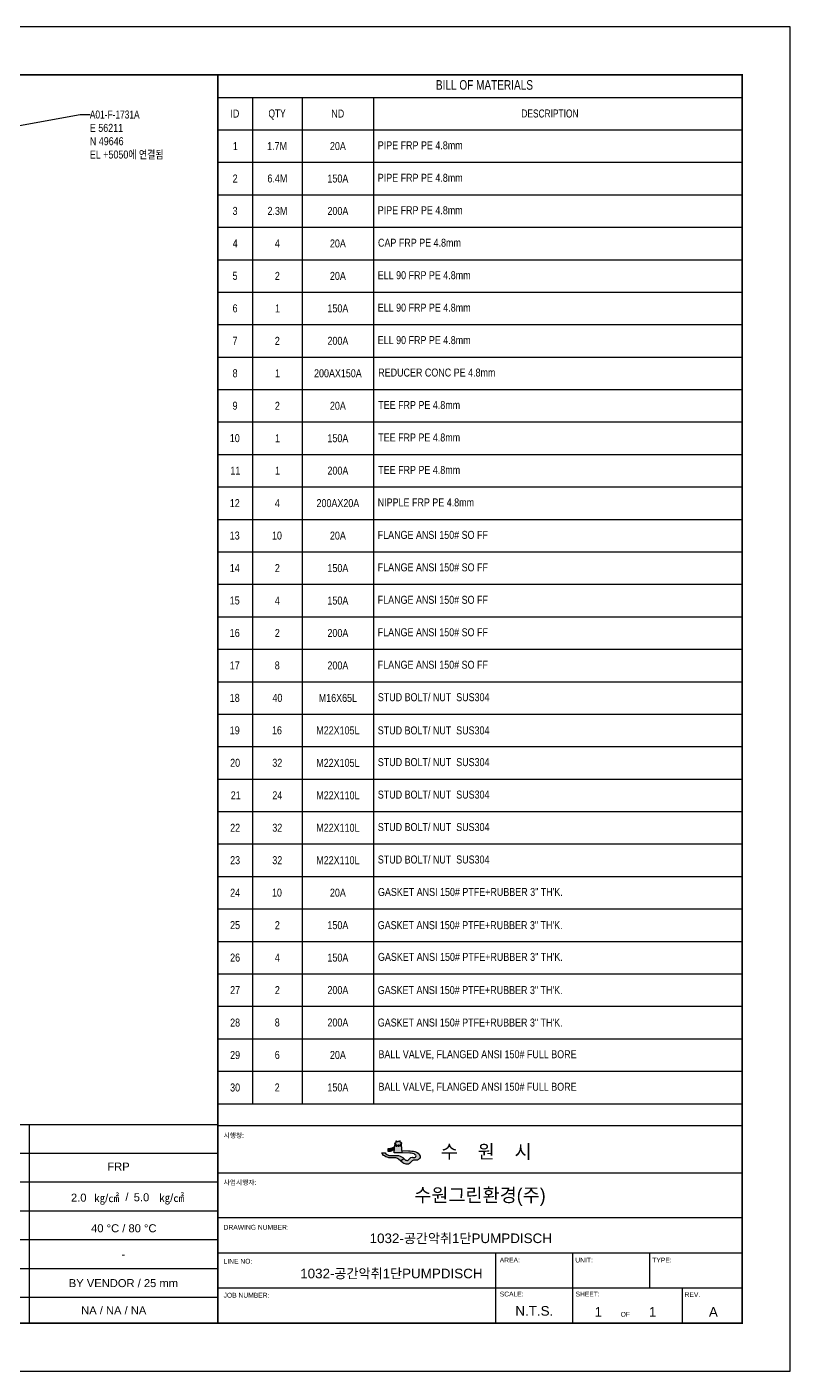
# Model space of a CAD drawing. Header units: millimetres. Extents: x 0 to 594, y 0 to 420.
# Drawn here: x 355.3 to 594, y 0 to 420 of the extents above; entities that cross this region are included whole.
import ezdxf
from ezdxf import colors
from ezdxf.entities.mleader import LeaderData, LeaderLine
from ezdxf.enums import TextEntityAlignment as Align
from ezdxf.math import Vec2, Vec3

# ---------------------------------------------------------------- set-up
doc = ezdxf.new("R2010")
doc.units = ezdxf.units.MM
doc.header["$LTSCALE"] = 0.25
for name, color, linetype in [('7', 5, 'Continuous'), ('주석', 7, 'Continuous'), ('지시선', 1, 'Continuous'), ('테이블', 7, 'Continuous')]:
    doc.layers.add(name, color=color, linetype=linetype)
doc.styles.add('AdskIsoAnnotation', font='arial.ttf', dxfattribs={"width": 0.8, "height": 1})
doc.styles.add('AdskIsoMetric', font='arial.ttf', dxfattribs={"width": 0.8, "height": 2.5})
doc.styles.add('MtXpl_', font='')
doc.styles.add('RomanS', font='arial.ttf')
doc.styles.get("Standard").update_dxf_attribs({"font": 'arial.ttf'})
doc.styles.add('굴림', font='')
doc.styles.get('MtXpl_').set_extended_font_data('Gulim')
doc.styles.get('굴림').set_extended_font_data('Gulim')

# ---------------------------------------------------------------- blocks, each defined once
blk = doc.blocks.new('수원시마크')
for color, points in [(1, [(3.75, 6.08, 0.143186), (2.76, 5.78, -0.141847), (1.87, 5.57), (1.39, 5.55), (1.39, 4.73), (1.96, 4.73, 0.144474), (2.64, 4.86), (2.85, 4.99, -0.277731), (3.42, 5.19), (3.68, 5.22)]), (3, [(4.54, 3.3), (1.78, 3.3, -0.16593), (0.46, 4.14), (-0.62, 4.14, 0.174295), (0.21, 3.1, 0.126792), (2.29, 2.45), (3.76, 2.41, -0.209259), (4.99, 2.06), (5.76, 1.43), (6.79, 2.24), (6.45, 2.52, 0.16522)])]:
    blk.add_hatch(color=color).paths.add_polyline_path(points)
h = blk.add_hatch(color=5)
h.paths.add_polyline_path([(6.27, 4.13), (6.04, 6.98), (5.7, 6.98), (5.7, 7.25), (6.13, 7.29), (6.13, 7.5), (5.64, 7.81), (5.64, 8.21), (5.5, 8.21), (5.5, 8.01), (4.93, 7.98), (4.36, 8.01), (4.36, 8.21), (4.22, 8.21), (4.22, 7.81), (3.73, 7.5), (3.73, 7.29), (4.16, 7.25), (4.16, 6.98), (3.82, 6.98), (3.59, 4.13)])
h.paths.add_polyline_path([(4.76, 6.46), (4.76, 6.74), (5.1, 6.74), (5.1, 6.46)], flags=16)
h.paths.add_polyline_path([(5.41, 6.46), (5.41, 6.74), (5.75, 6.74), (5.75, 6.46)], flags=16)
h.paths.add_polyline_path([(4.45, 6.46), (4.11, 6.46), (4.11, 6.74), (4.45, 6.74)], flags=16)
h.paths.add_polyline_path([(8.83, 4.05, -0.174291), (10.75, 3.51, -0.59696), (10.82, 2.7, -0.25604), (10.22, 2.53, 0.024566), (9.63, 2.64, 0.278989), (8.96, 2.35), (8.37, 1.69, -0.298853), (7.44, 1.72), (6.79, 2.24), (5.76, 1.43), (6.54, 0.8, 0.063286), (7.28, 0.37, 0.24753), (8.73, 0.49), (9.46, 1.2, -0.193471), (10.41, 1.66), (11.45, 1.69, 0.388319), (12.37, 3.05, 0.259907), (10.64, 4.57, 0.04063), (8.4, 4.86), (6.21, 4.91), (6.27, 4.13), (6.32, 4.13)])
at = {"color": 1}
blk.add_line((5.76, 1.43), (6.79, 2.24), dxfattribs=at)
at = {"color": 5}
for points in [[(6.2, 4.91), (8.4, 4.86, -0.04063), (10.64, 4.57, -0.259907), (12.37, 3.05, -0.388319), (11.45, 1.69), (10.41, 1.66, 0.193471), (9.46, 1.2), (8.73, 0.49, -0.24753), (7.28, 0.37, -0.063286), (6.54, 0.8), (4.99, 2.06, 0.209259), (3.76, 2.41), (2.29, 2.45, -0.126792), (0.21, 3.1, -0.174295), (-0.62, 4.14, -2.92713)], [(-0.62, 4.14), (0.46, 4.14, 0.16593), (1.78, 3.3), (4.54, 3.3, -0.16522), (6.45, 2.52), (7.44, 1.72, 0.298853), (8.37, 1.69), (8.96, 2.35, -0.278989), (9.63, 2.64, -0.024566), (10.22, 2.53, 0.25604), (10.82, 2.7, 0.59696), (10.75, 3.51, 0.174291), (8.83, 4.05), (6.32, 4.13), (3.59, 4.13)]]:
    blk.add_lwpolyline(points, format="xyb", dxfattribs=at)
at = {"color": 1}
blk.add_lwpolyline([(3.75, 6.08, 0.143186), (2.76, 5.78, -0.141847), (1.87, 5.57), (1.39, 5.55), (1.39, 4.73), (1.96, 4.73, 0.144474), (2.64, 4.86), (2.85, 4.99, -0.277731), (3.42, 5.19), (3.68, 5.22)], format="xyb", dxfattribs=at)
at = {"color": 5}
for points in [[(3.59, 4.13), (3.82, 6.98), (4.16, 6.98), (4.16, 7.25), (3.73, 7.29), (3.73, 7.5), (4.22, 7.81), (4.22, 8.21), (4.36, 8.21), (4.36, 8.01), (4.93, 7.98)], [(6.27, 4.13), (6.04, 6.98), (5.7, 6.98), (5.7, 7.25), (6.13, 7.29), (6.13, 7.5), (5.64, 7.81), (5.64, 8.21), (5.5, 8.21), (5.5, 8.01), (4.93, 7.98)]]:
    blk.add_lwpolyline(points, dxfattribs=at)
for points in [[(4.11, 6.46), (4.45, 6.46), (4.45, 6.74), (4.11, 6.74)], [(4.76, 6.46), (5.1, 6.46), (5.1, 6.74), (4.76, 6.74)], [(5.75, 6.46), (5.41, 6.46), (5.41, 6.74), (5.75, 6.74)]]:
    blk.add_lwpolyline(points, close=True, dxfattribs=at)
blk = doc.blocks.new('T')
at = {"layer": '지시선', "xscale": 48, "yscale": 48, "zscale": 48}
blk.add_blockref('수원시마크', (-288, -200), dxfattribs=at)

msp = doc.modelspace()

# ---------------------------------------------------------------- linework, layer by layer
at = {"linetype": 'ByBlock', "lineweight": -2}
for p, q in [((356, 77), (356, 15)), ((501.9206, 15), (501.9206, 37)), ((526, 15), (526, 37)), ((550.0794, 26), (550.0794, 37)), ((560.3833, 15), (560.3833, 26))]:
    msp.add_line(p, q, dxfattribs=at)
for p, q in [((415, 76.6899), (579, 76.6899)), ((415, 68), (308.5763, 68)), ((415, 59), (308.5763, 59)), ((415, 62), (579, 62)), ((415, 50), (308.5763, 50)), ((415, 48), (579, 48)), ((415, 41), (308.5763, 41)), ((415, 37), (579, 37)), ((415, 32), (308.5763, 32)), ((415, 26), (579, 26)), ((415, 23), (308.5763, 23))]:
    msp.add_line(p, q)
msp.add_lwpolyline([(0, 0), (594, 0), (594, 420), (0, 420)], close=True)
at = {"const_width": 0.5}
msp.add_lwpolyline([(15, 15), (579, 15), (579, 405), (15, 405)], close=True, dxfattribs=at)
at = {"linetype": 'ByBlock', "lineweight": -2, "const_width": 0.5}
for points in [[(415, 15), (415, 405)], [(415, 77), (154, 77), (154, 15)]]:
    msp.add_lwpolyline(points, dxfattribs=at)
at = {"layer": '테이블'}
for p, q in [((415, 405), (579, 405)), ((415, 405), (415, 82.2759)), ((579, 405), (579, 82.2759)), ((415, 397.9822), (579, 397.9822)), ((425.82, 397.9822), (425.82, 387.8393)), ((441.3885, 397.9822), (441.3885, 387.8393)), ((463.7589, 397.9822), (463.7589, 387.8393)), ((415, 387.8393), (579, 387.8393)), ((425.82, 387.8393), (425.82, 357.4108)), ((441.3885, 387.8393), (441.3885, 357.4108)), ((463.7589, 387.8393), (463.7589, 357.4108)), ((415, 377.6965), (579, 377.6965)), ((415, 367.5536), (579, 367.5536)), ((415, 357.4108), (579, 357.4108)), ((415, 357.4108), (579, 357.4108)), ((425.82, 357.4108), (425.82, 276.2679)), ((441.3885, 357.4108), (441.3885, 276.2679)), ((463.7589, 357.4108), (463.7589, 276.2679)), ((415, 347.2679), (579, 347.2679)), ((415, 337.125), (579, 337.125)), ((415, 326.9822), (579, 326.9822)), ((415, 316.8393), (579, 316.8393)), ((415, 306.6965), (579, 306.6965)), ((415, 296.5536), (579, 296.5536)), ((415, 286.4108), (579, 286.4108)), ((415, 276.2679), (579, 276.2679)), ((415, 276.2679), (579, 276.2679)), ((425.82, 276.2679), (425.82, 266.125)), ((441.3885, 276.2679), (441.3885, 266.125)), ((463.7589, 276.2679), (463.7589, 266.125)), ((415, 266.125), (579, 266.125)), ((415, 266.125), (579, 266.125)), ((425.82, 266.125), (425.82, 215.4108)), ((441.3885, 266.125), (441.3885, 215.4108)), ((463.7589, 266.125), (463.7589, 215.4108)), ((415, 255.9822), (579, 255.9822)), ((415, 245.8393), (579, 245.8393)), ((415, 235.6965), (579, 235.6965)), ((415, 225.5536), (579, 225.5536)), ((415, 215.4108), (579, 215.4108)), ((425.82, 215.4108), (425.82, 83.5536)), ((441.3885, 215.4108), (441.3885, 83.5536)), ((463.7589, 215.4108), (463.7589, 83.5536)), ((415, 205.2679), (579, 205.2679)), ((415, 195.125), (579, 195.125)), ((415, 184.9822), (579, 184.9822)), ((415, 174.8393), (579, 174.8393)), ((415, 164.6965), (579, 164.6965)), ((415, 154.5536), (579, 154.5536)), ((415, 144.4108), (579, 144.4108)), ((415, 134.2679), (579, 134.2679)), ((415, 124.125), (579, 124.125)), ((415, 113.9822), (579, 113.9822)), ((415, 103.8393), (579, 103.8393)), ((415, 93.6965), (579, 93.6965)), ((415, 83.5536), (579, 83.5536))]:
    msp.add_line(p, q, dxfattribs=at)

# ---------------------------------------------------------------- block references
at = {"layer": '7', "xscale": 0.01912379949126055, "yscale": 0.01912379949126055, "zscale": 0.01912379949126055}
msp.add_blockref('T', (472.4222, 68.2071), dxfattribs=at)

# ---------------------------------------------------------------- texts
at = {"color": 7, "linetype": 'ByBlock', "lineweight": -2, "style": 'RomanS'}
for s, p in [('시행청:', (416.8367, 72.8857)), ('사업시행자:', (416.8367, 58.1958)), ('DRAWING NUMBER:', (416.8367, 44.1958)), ('LINE NO:', (416.8367, 33.5792)), ('AREA:', (503.1903, 33.9438)), ('UNIT:', (526.8116, 33.9438)), ('TYPE:', (550.8911, 33.9438)), ('JOB NUMBER:', (416.8367, 22.9625)), ('SCALE:', (503.1903, 23.3271)), ('SHEET:', (526.8904, 23.3271)), ('REV.', (560.9975, 23.16)), ('OF', (541, 17))]:
    msp.add_text(s, height=1.5, dxfattribs=at).set_placement(p)
at = {"style": '굴림'}
msp.add_text('수    원    시', height=4.255987, dxfattribs=at).set_placement((484.7572, 66.4683))
at = {"color": 7, "style": 'AdskIsoMetric'}
for s, p in [('FRP', (380.4806, 62.646)), ('2.0', (369.103, 52.9462)), ('㎏/㎠', (376.3782, 52.8069)), ('/', (386.1261, 53.2022)), ('5.0', (388.7325, 53.0638)), ('㎏/㎠', (396.6965, 52.8657)), ('40 %%DC / 80 %%DC', (375.399, 43.3833)), ('NA / NA / NA', (372.2839, 17.7298))]:
    msp.add_text(s, height=2.5, dxfattribs=at).set_placement(p)
at = {"style": '굴림'}
msp.add_text('수원그린환경(주)', height=4.25599, dxfattribs=at).set_placement((497, 55), align=Align.MIDDLE_CENTER)
at = {"color": 7, "style": 'AdskIsoMetric'}
for s, p in [('-', (385.5, 36.5)), ('BY VENDOR / 25 mm', (385.5, 27.5))]:
    msp.add_text(s, height=2.5, dxfattribs=at).set_placement(p, align=Align.MIDDLE_CENTER)
at = {"color": 7, "linetype": 'ByBlock', "lineweight": -2}
msp.add_text('N.T.S.', height=3, dxfattribs=at).set_placement((514, 17.3202), align=Align.CENTER)
at = {"color": 7}
for tag, p in [('1032-공간악취1단PUMPDISCH', (491, 40)), ('1032-공간악취1단PUMPDISCH', (469.2914, 29)), ('1', (534, 17)), ('1', (551, 17)), ('A', (570, 17))]:
    msp.add_attdef(tag, text='', height=3, dxfattribs=at).set_placement(p, align=Align.CENTER)
at = {"layer": '주석', "insert": (375, 378.5916), "char_height": 2.5, "attachment_point": 7, "style": 'AdskIsoAnnotation'}
msp.add_mtext('\\P{\\fGulim|b0|i0|c129|p50;A01-F-1731A\\P}E 56211\\PN 49646\\PEL +5050{\\fGulim|b0|i0|c129|p50;에 연결됨}', dxfattribs=at)
at = {"layer": '테이블', "width": 0.8}
for s, height, style, p in [('BILL OF MATERIALS', 3, 'MtXpl_', (483.2302, 400.3642)), ('ID', 2.5, 'AdskIsoMetric', (418.9571, 391.6608)), ('QTY', 2.5, 'MtXpl_', (430.8626, 391.6891)), ('ND', 2.5, 'AdskIsoMetric', (450.5239, 391.6608)), ('DESCRIPTION', 2.5, 'MtXpl_', (509.9447, 391.6924)), ('1', 2.5, 'AdskIsoMetric', (419.7374, 381.5128)), ('1.7M', 2.5, 'AdskIsoMetric', (430.4522, 381.5128)), ('PIPE FRP PE 4.8mm ', 2.5, 'AdskIsoMetric', (465.0434, 381.7439)), ('2', 2.5, 'AdskIsoMetric', (419.6658, 371.3699)), ('6.4M', 2.5, 'AdskIsoMetric', (430.5518, 371.3912)), ('PIPE FRP PE 4.8mm ', 2.5, 'AdskIsoMetric', (465.0434, 371.601)), ('3', 2.5, 'AdskIsoMetric', (419.6379, 361.2492)), ('2.3M', 2.5, 'AdskIsoMetric', (430.5634, 361.2492)), ('PIPE FRP PE 4.8mm ', 2.5, 'AdskIsoMetric', (465.0434, 361.4581)), ('4', 2.5, 'AdskIsoMetric', (419.6829, 351.0893)), ('4', 2.5, 'AdskIsoMetric', (432.8771, 351.0893)), ('CAP FRP PE 4.8mm  ', 2.5, 'AdskIsoMetric', (465.1198, 351.3153)), ('5', 2.5, 'AdskIsoMetric', (419.631, 340.9678)), ('2', 2.5, 'AdskIsoMetric', (432.8601, 340.9414)), ('ELL 90 FRP PE 4.8mm  ', 2.5, 'AdskIsoMetric', (465.0379, 341.1724)), ('6', 2.5, 'AdskIsoMetric', (419.6447, 330.8198)), ('1', 2.5, 'AdskIsoMetric', (432.9317, 330.7985)), ('ELL 90 FRP PE 4.8mm  ', 2.5, 'AdskIsoMetric', (465.0379, 331.0296)), ('ELL 90 FRP PE 4.8mm  ', 2.5, 'AdskIsoMetric', (465.0379, 320.8867)), ('7', 2.5, 'AdskIsoMetric', (419.6303, 320.6608)), ('2', 2.5, 'AdskIsoMetric', (432.8601, 320.6556)), ('8', 2.5, 'AdskIsoMetric', (419.6379, 310.5341)), ('1', 2.5, 'AdskIsoMetric', (432.9317, 310.5128)), ('REDUCER CONC PE 4.8mm', 2.5, 'AdskIsoMetric', (465.1934, 310.7439)), ('9', 2.5, 'AdskIsoMetric', (419.6365, 300.3912)), ('2', 2.5, 'AdskIsoMetric', (432.8601, 300.3699)), ('TEE FRP PE 4.8mm', 2.5, 'AdskIsoMetric', (465.1934, 300.601)), ('10', 2.5, 'AdskIsoMetric', (418.7709, 290.2484)), ('1', 2.5, 'AdskIsoMetric', (432.9317, 290.2271)), ('TEE FRP PE 4.8mm', 2.5, 'AdskIsoMetric', (465.1934, 290.4581)), ('11', 2.5, 'AdskIsoMetric', (418.9605, 280.0842)), ('1', 2.5, 'AdskIsoMetric', (432.9317, 280.0842)), ('TEE FRP PE 4.8mm', 2.5, 'AdskIsoMetric', (465.1934, 280.3153)), ('12', 2.5, 'AdskIsoMetric', (418.7777, 269.9414)), ('4', 2.5, 'AdskIsoMetric', (432.8771, 269.9465)), ('NIPPLE FRP PE 4.8mm  ', 2.5, 'AdskIsoMetric', (465.0297, 270.1724)), ('13', 2.5, 'AdskIsoMetric', (418.7675, 259.8207)), ('10', 2.5, 'AdskIsoMetric', (431.9651, 259.8198)), ('FLANGE ANSI 150# SO FF ', 2.5, 'AdskIsoMetric', (465.0297, 260.0296)), ('14', 2.5, 'AdskIsoMetric', (418.7715, 249.6556)), ('2', 2.5, 'AdskIsoMetric', (432.8601, 249.6556)), ('FLANGE ANSI 150# SO FF ', 2.5, 'AdskIsoMetric', (465.0297, 249.8867)), ('15', 2.5, 'AdskIsoMetric', (418.76, 239.5341)), ('4', 2.5, 'AdskIsoMetric', (432.8771, 239.5179)), ('FLANGE ANSI 150# SO FF ', 2.5, 'AdskIsoMetric', (465.0297, 239.7439)), ('16', 2.5, 'AdskIsoMetric', (418.7681, 229.3912)), ('2', 2.5, 'AdskIsoMetric', (432.8601, 229.3699)), ('FLANGE ANSI 150# SO FF ', 2.5, 'AdskIsoMetric', (465.0297, 229.601)), ('17', 2.5, 'AdskIsoMetric', (418.7675, 219.2271)), ('8', 2.5, 'AdskIsoMetric', (432.8321, 219.2484)), ('FLANGE ANSI 150# SO FF ', 2.5, 'AdskIsoMetric', (465.0297, 219.4581)), ('18', 2.5, 'AdskIsoMetric', (418.7654, 209.1055)), ('40', 2.5, 'AdskIsoMetric', (432.0995, 209.1055)), ('STUD BOLT/ NUT  SUS304', 2.5, 'AdskIsoMetric', (465.0543, 209.3144)), ('19', 2.5, 'AdskIsoMetric', (418.7654, 198.9627)), ('16', 2.5, 'AdskIsoMetric', (431.9624, 198.9627)), ('STUD BOLT/ NUT  SUS304', 2.5, 'AdskIsoMetric', (465.0434, 198.9456)), ('20', 2.5, 'AdskIsoMetric', (418.8821, 188.8198)), ('32', 2.5, 'AdskIsoMetric', (432.0654, 188.8207)), ('STUD BOLT/ NUT  SUS304', 2.5, 'AdskIsoMetric', (465.0543, 189.0287)), ('21', 2.5, 'AdskIsoMetric', (419.0717, 178.6556)), ('24', 2.5, 'AdskIsoMetric', (432.077, 178.6556)), ('STUD BOLT/ NUT  SUS304', 2.5, 'AdskIsoMetric', (465.0543, 178.8859)), ('22', 2.5, 'AdskIsoMetric', (418.8889, 168.5128)), ('32', 2.5, 'AdskIsoMetric', (432.0654, 168.535)), ('STUD BOLT/ NUT  SUS304', 2.5, 'AdskIsoMetric', (465.0543, 168.743)), ('23', 2.5, 'AdskIsoMetric', (418.8786, 158.3921)), ('32', 2.5, 'AdskIsoMetric', (432.0654, 158.3921)), ('STUD BOLT/ NUT  SUS304', 2.5, 'AdskIsoMetric', (465.0543, 158.6001)), ('24', 2.5, 'AdskIsoMetric', (418.8827, 148.2271)), ('10', 2.5, 'AdskIsoMetric', (431.9651, 148.2484)), ('GASKET ANSI 150# PTFE+RUBBER 3" TH\'K.', 2.5, 'AdskIsoMetric', (465.1102, 148.4581)), ('25', 2.5, 'AdskIsoMetric', (418.8711, 138.1055)), ('2', 2.5, 'AdskIsoMetric', (432.8601, 138.0842)), ('GASKET ANSI 150# PTFE+RUBBER 3" TH\'K.', 2.5, 'AdskIsoMetric', (465.0434, 138.0893)), ('26', 2.5, 'AdskIsoMetric', (418.8793, 127.9627)), ('4', 2.5, 'AdskIsoMetric', (432.8771, 127.9465)), ('GASKET ANSI 150# PTFE+RUBBER 3" TH\'K.', 2.5, 'AdskIsoMetric', (465.1102, 128.1724)), ('27', 2.5, 'AdskIsoMetric', (418.8786, 117.7985)), ('2', 2.5, 'AdskIsoMetric', (432.8601, 117.7985)), ('GASKET ANSI 150# PTFE+RUBBER 3" TH\'K.', 2.5, 'AdskIsoMetric', (465.0434, 117.8036)), ('28', 2.5, 'AdskIsoMetric', (418.8786, 107.6556)), ('GASKET ANSI 150# PTFE+RUBBER 3" TH\'K.', 2.5, 'AdskIsoMetric', (465.0434, 107.6608)), ('29', 2.5, 'AdskIsoMetric', (418.8786, 97.5128)), ('30', 2.5, 'AdskIsoMetric', (418.8786, 87.3699))]:
    msp.add_text(s, height=height, dxfattribs=dict(at, style=style)).set_placement(p)
at = {"layer": '테이블', "style": 'AdskIsoMetric', "width": 0.8}
for s, p in [('20A', (452.5737, 382.7679)), ('150A', (452.5737, 372.625)), ('200A', (452.5737, 362.4822)), ('20A', (452.5737, 352.3393)), ('20A', (452.5737, 342.1965)), ('150A', (452.5737, 332.0536)), ('200A', (452.5737, 321.9108)), ('200AX150A', (452.5737, 311.7679)), ('20A', (452.5737, 301.625)), ('150A', (452.5737, 291.4822)), ('200A', (452.5737, 281.3393)), ('200AX20A', (452.5737, 271.1965)), ('20A', (452.5737, 261.0536)), ('150A', (452.5737, 250.9108)), ('150A', (452.5737, 240.7679)), ('200A', (452.5737, 230.625)), ('200A', (452.5737, 220.4822)), ('M16X65L', (452.5737, 210.3393)), ('M22X105L', (452.5737, 200.1965)), ('M22X105L', (452.5737, 190.0536)), ('M22X110L', (452.5737, 179.9108)), ('M22X110L', (452.5737, 169.7679)), ('M22X110L', (452.5737, 159.625)), ('20A', (452.5737, 149.4822)), ('150A', (452.5737, 139.3393)), ('150A', (452.5737, 129.1965)), ('200A', (452.5737, 119.0536))]:
    msp.add_text(s, height=2.5, dxfattribs=at).set_placement(p, align=Align.MIDDLE_CENTER)
at = {"layer": '테이블', "char_height": 2.5, "style": 'AdskIsoMetric'}
for s, insert, width, attachment_point in [('8', (433.6043, 108.9108), 12.568491, 5), ('200A', (452.5737, 108.9108), 19.370384, 5), ('6', (433.6043, 98.7679), 12.568491, 5), ('20A', (452.5737, 98.7679), 19.370384, 5), ('BALL VALVE, FLANGED ANSI 150# FULL BORE', (465.2589, 98.7679), 91.999936, 4), ('2', (433.6043, 88.625), 12.568491, 5), ('150A', (452.5737, 88.625), 19.370384, 5), ('BALL VALVE, FLANGED ANSI 150# FULL BORE', (465.2589, 88.625), 91.999936, 4)]:
    msp.add_mtext(s, dxfattribs=dict(at, insert=insert, width=width, attachment_point=attachment_point))

# ---------------------------------------------------------------- leaders
at = {"layer": '주석'}
ml = msp.add_multileader_mtext('Standard', dxfattribs=at)
ml.set_content('')
ml.set_leader_properties()
ml.build(insert=Vec2(0, 0))
ml.multileader.update_dxf_attribs({"dogleg_length": 3.0619, "arrow_head_size": 2.5})
ctx = ml.context
ctx.base_point, ctx.arrow_head_size = Vec3(375.0619, 392.5866), 2.5
notes = []
notes.append((ctx, [(0, (1, 1, 0), (372, 392.5866), (1, 0), 3.0619, [(0, [(272.6014, 374.8633)], 0, [])])]))
ctx.mtext, ml.multileader.dxf.content_type = None, 0
for ctx, leaders in notes:
    for number, flags, end, landing, length, lines in leaders:
        leader = LeaderData()
        leader.index, (leader.has_last_leader_line, leader.has_dogleg_vector, leader.attachment_direction) = number, flags
        leader.last_leader_point, leader.dogleg_vector, leader.dogleg_length = Vec3(end), Vec3(landing), length
        for number, points, colour, breaks in lines:
            line = LeaderLine()
            line.index, line.vertices, line.color, line.breaks = number, Vec3.list(points), colors.encode_raw_color(colour), breaks
            leader.lines.append(line)
        ctx.leaders.append(leader)

doc.saveas('drawing.dxf')
